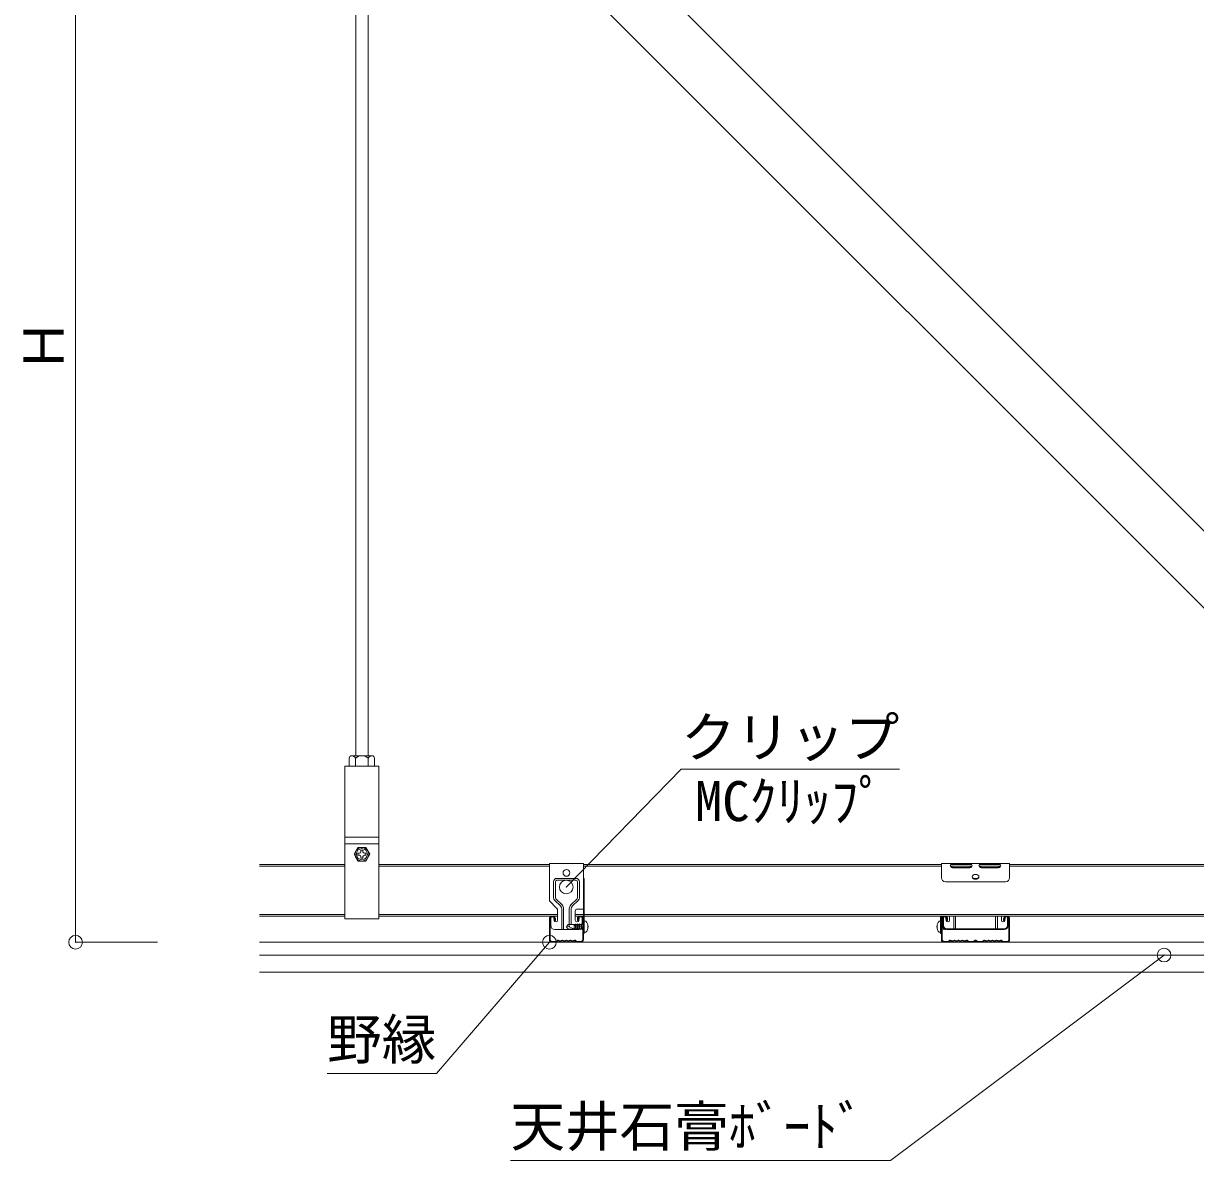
# Model space of a CAD drawing. Units: millimetres, scale not verified. Extents: x -1948 to 1948, y -1375 to 1375.
# Drawn here: x 663.5 to 1093.3, y 541.4 to 958.2 of the extents above; entities that cross this region are included whole.
import ezdxf
from ezdxf.enums import TextEntityAlignment as Align

# ---------------------------------------------------------------- set-up
doc = ezdxf.new("R2010")
doc.units = ezdxf.units.MM
doc.header["$LTSCALE"] = 10
doc.header["$PDMODE"] = 32
doc.header["$PDSIZE"] = 5
for name, color, linetype, lineweight in [('1-2_吊ボルト', 7, 'Continuous', 18), ('1-3_ハンガ・ナット', 4, 'Continuous', 18), ('1-4_野縁受け', 7, 'Continuous', 18), ('1-5_クリップ', 4, 'Continuous', 18), ('1-6_野縁', 6, 'Continuous', 18), ('1-7_石膏ボード', 5, 'Continuous', 18), ('1-8_文字', 4, 'Continuous', 18), ('1-B_ﾌﾞﾚｰｽ材', 7, 'Continuous', 18), ('1-C_ねじ', 4, 'Continuous', 18)]:
    doc.layers.add(name, color=color, linetype=linetype, lineweight=lineweight)
doc.styles.add('ＭＳ ゴシック', font='')
doc.styles.get('ＭＳ ゴシック').set_extended_font_data('MS Gothic')

msp = doc.modelspace()

# ---------------------------------------------------------------- linework, layer by layer
at = {"layer": '1-2_吊ボルト', "color": 4}
for p, q in [((785.34, 1044.22), (785.34, 689.82)), ((789.84, 1044.22), (789.84, 689.82))]:
    msp.add_line(p, q, dxfattribs=at)
at = {"layer": '1-3_ハンガ・ナット'}
for p, q in [((782.98, 688.97), (782.98, 685.97)), ((791.36, 689.82), (783.83, 689.82)), ((785.29, 688.97), (785.29, 685.97)), ((789.9, 688.97), (789.9, 685.97)), ((792.21, 688.97), (792.21, 685.97)), ((793.84, 685.97), (781.34, 685.97)), ((781.34, 685.97), (781.34, 629.97)), ((793.84, 685.97), (793.84, 629.97)), ((793.84, 659.97), (781.34, 659.97)), ((793.84, 657.47), (781.34, 657.47)), ((786.15, 656.22), (784.71, 653.72)), ((786.15, 651.22), (784.71, 653.72)), ((786.09, 653.32), (786.09, 654.12)), ((786.69, 654.12), (786.09, 654.12)), ((786.69, 653.32), (786.09, 653.32)), ((789.04, 656.22), (786.15, 656.22)), ((787.19, 655.22), (787.99, 655.22)), ((787.19, 654.62), (787.19, 655.22)), ((787.99, 654.62), (787.99, 655.22)), ((788.49, 654.12), (789.09, 654.12)), ((788.49, 653.32), (789.09, 653.32)), ((789.04, 656.22), (790.48, 653.72)), ((789.04, 651.22), (790.48, 653.72)), ((789.09, 653.32), (789.09, 654.12)), ((786.15, 651.22), (789.04, 651.22)), ((787.19, 652.82), (787.19, 652.22)), ((787.19, 652.22), (787.99, 652.22)), ((787.99, 652.82), (787.99, 652.22)), ((793.84, 629.97), (781.34, 629.97))]:
    msp.add_line(p, q, dxfattribs=at)
for radius in [2.5, 2.03]:
    msp.add_circle((787.59, 653.72), radius, dxfattribs=at)
for centre, radius, start, end in [((783.83, 688.97), 0.85, 90, 180), ((783.6, 687.76), 2.07, 35.699, 83.8654), ((787.59, 686.24), 3.58, 49.7583, 130.2417), ((791.58, 687.76), 2.07, 96.1346, 144.301), ((791.36, 688.97), 0.85, 0, 90), ((786.69, 654.62), 0.5, 270, 0), ((786.69, 652.82), 0.5, 0, 90), ((788.49, 654.62), 0.5, 180, 270), ((788.49, 652.82), 0.5, 90, 180)]:
    msp.add_arc(centre, radius, start, end, dxfattribs=at)
at = {"layer": '1-4_野縁受け', "color": 4}
for p, q in [((781.34, 649.97), (750.09, 649.97)), ((781.34, 649.37), (750.09, 649.37)), ((856.34, 649.97), (793.84, 649.97)), ((856.34, 649.37), (793.84, 649.37)), ((1000.09, 649.97), (868.84, 649.97)), ((1000.09, 649.37), (868.84, 649.37)), ((1011.21, 649.37), (1003.48, 649.37)), ((1011.2, 649.97), (1003.49, 649.97)), ((1021.71, 649.37), (1013.98, 649.37)), ((1013.99, 649.97), (1021.7, 649.97)), ((1156.34, 649.97), (1025.09, 649.97)), ((1156.34, 649.37), (1025.09, 649.37)), ((750.09, 631.57), (781.34, 631.57)), ((750.09, 630.97), (781.34, 630.97)), ((793.84, 631.57), (859.34, 631.57)), ((793.84, 630.97), (859.34, 630.97)), ((865.84, 631.57), (868.84, 631.57)), ((865.84, 630.97), (868.84, 630.97)), ((869.14, 631.57), (1144.54, 631.57)), ((869.14, 630.97), (1144.54, 630.97))]:
    msp.add_line(p, q, dxfattribs=at)
at = {"layer": '1-4_野縁受け', "color": 134}
msp.add_line((1003.49, 649.97), (1011.2, 649.97), dxfattribs=at)
at = {"layer": '1-5_クリップ'}
for p, q in [((856.34, 650.27), (858.09, 650.27)), ((856.34, 636.62), (856.34, 650.27)), ((856.34, 650.27), (868.84, 650.27)), ((867.09, 650.27), (868.84, 650.27)), ((868.84, 638.29), (868.84, 650.27)), ((1001.84, 650.27), (1000.09, 650.27)), ((1025.09, 650.27), (1000.09, 650.27)), ((1000.09, 645.09), (1000.09, 650.27)), ((1011.2, 649.97), (1003.49, 649.97)), ((1021.7, 649.97), (1013.99, 649.97)), ((1025.09, 650.27), (1023.34, 650.27)), ((1025.09, 645.09), (1025.09, 650.27)), ((866.09, 644.87), (859.09, 644.87)), ((869.14, 644.87), (868.84, 644.87)), ((869.14, 644.87), (868.84, 644.87)), ((869.14, 644.87), (868.84, 644.87)), ((868.84, 644.67), (868.84, 624.62)), ((869.14, 644.87), (869.14, 624.62)), ((1004.59, 648.89), (1010.09, 648.89)), ((1010.09, 648.68), (1004.59, 648.68)), ((1020.59, 648.89), (1015.09, 648.89)), ((1015.09, 648.68), (1020.59, 648.68)), ((857.84, 643.62), (857.84, 637.76)), ((858.54, 637.76), (858.54, 643.62)), ((866.09, 644.17), (859.09, 644.17)), ((866.64, 637.76), (866.64, 643.62)), ((867.34, 643.62), (867.34, 637.76)), ((1001.59, 643.59), (1023.59, 643.59)), ((859.12, 633.84), (856.34, 636.62)), ((860.48, 634.61), (858.21, 636.87)), ((860.97, 635.1), (858.71, 637.37)), ((864.22, 635.1), (866.48, 637.37)), ((864.71, 634.61), (866.98, 636.87)), ((859.34, 633.31), (859.34, 629.62)), ((860.84, 633.72), (860.84, 626.07)), ((861.54, 633.72), (861.54, 626.07)), ((863.64, 627.97), (863.64, 633.72)), ((864.34, 627.97), (864.34, 633.72)), ((865.84, 632.87), (865.84, 629.62)), ((866.59, 633.62), (868.84, 633.62)), ((856.84, 627.57), (856.84, 630.87)), ((859.34, 629.62), (859.34, 629.49)), ((865.84, 629.62), (865.84, 629.49)), ((868.34, 627.97), (868.34, 630.87)), ((999.79, 630.97), (999.79, 624.62)), ((1000.09, 630.97), (1000.09, 624.62)), ((1000.59, 627.57), (1000.59, 630.87)), ((1000.89, 627.57), (1000.89, 630.87)), ((1003.09, 630.97), (1003.09, 629.62)), ((1003.09, 629.62), (1003.09, 629.49)), ((1004.59, 626.37), (1004.59, 630.97)), ((1005.29, 626.37), (1005.29, 630.97)), ((1019.89, 630.97), (1019.89, 626.37)), ((1020.59, 630.97), (1020.59, 626.37)), ((1022.09, 630.97), (1022.09, 629.62)), ((1022.09, 629.62), (1022.09, 629.49)), ((1024.29, 627.57), (1024.29, 630.87)), ((1024.59, 627.57), (1024.59, 630.87)), ((866.84, 626.07), (858.34, 626.07)), ((863.64, 626.07), (863.64, 626.27)), ((864.34, 626.07), (864.34, 626.27)), ((868.84, 624.62), (869.14, 624.62)), ((1000.09, 624.62), (999.79, 624.62)), ((1002.09, 626.37), (1023.09, 626.37)), ((1002.09, 626.07), (1023.09, 626.07))]:
    msp.add_line(p, q, dxfattribs=at)
for points in [[(858.1, 629.39), (857.84, 630.87), (856.84, 630.87)], [(867.08, 629.39), (867.35, 630.87), (868.34, 630.87)], [(1001.85, 629.39), (1001.59, 630.87), (1000.59, 630.87)], [(1023.33, 629.39), (1023.6, 630.87), (1024.59, 630.87)]]:
    msp.add_lwpolyline(points, dxfattribs=at)
msp.add_circle((862.59, 646.87), 1.25, dxfattribs=at)
for centre, radius, start, end in [((859.09, 643.62), 1.25, 90, 180), ((866.09, 643.62), 1.25, 0, 90), ((1001.59, 645.09), 1.5, 180, 270), ((1023.59, 645.09), 1.5, 270, 0), ((859.09, 643.62), 0.55, 90, 180), ((866.09, 643.62), 0.55, 0, 90), ((857.09, 636.93), 0.75, 180, 225), ((859.09, 637.76), 1.25, 180, 225), ((859.09, 637.76), 0.55, 180, 225), ((866.09, 637.76), 0.55, 315, 0), ((866.09, 637.76), 1.25, 315, 0), ((858.59, 633.31), 0.75, 0, 45), ((859.59, 633.72), 1.25, 0, 45), ((859.59, 633.72), 1.95, 0, 45), ((865.59, 633.72), 1.95, 135, 180), ((865.59, 633.72), 1.25, 135, 180), ((866.59, 632.87), 0.75, 90, 180), ((858.34, 627.57), 1.5, 180, 270), ((858.72, 629.49), 0.625, 190, 0), ((866.47, 629.49), 0.625, 180, 350), ((1002.09, 627.57), 1.5, 180, 270), ((1002.09, 627.57), 1.2, 180, 270), ((1002.47, 629.49), 0.625, 190, 0), ((1022.72, 629.49), 0.625, 180, 350), ((1023.09, 627.57), 1.5, 270, 0), ((1023.09, 627.57), 1.2, 270, 0), ((866.84, 627.57), 1.5, 270, 294.6193)]:
    msp.add_arc(centre, radius, start, end, dxfattribs=at)
for centre, start_param, end_param in [((1004.59, 649.56), 2.19223, 4.712389), ((1004.59, 649.76), 3.257997, 4.712389), ((1010.09, 649.56), 4.712389, 7.232548), ((1010.09, 649.76), 4.712389, 6.166781), ((1015.09, 649.56), 2.19223, 4.712389), ((1015.09, 649.76), 3.257997, 4.712389), ((1020.59, 649.56), 4.712389, 7.232548), ((1020.59, 649.76), 4.712389, 6.166781), ((1012.59, 645.63), 3.257997, 6.166781)]:
    msp.add_ellipse(centre, major_axis=(1.25, 0), ratio=0.7, start_param=start_param, end_param=end_param, dxfattribs=at)
msp.add_ellipse((1012.59, 645.43), major_axis=(1.25, 0), ratio=0.7, dxfattribs=at)
at = {"layer": '1-6_野縁'}
for p, q in [((856.34, 622.47), (856.34, 629.97)), ((856.59, 622.47), (856.59, 629.97)), ((857.59, 630.97), (857.34, 630.97)), ((857.59, 630.72), (857.34, 630.72)), ((858.34, 629.97), (858.34, 629.47)), ((858.34, 629.47), (858.59, 629.47)), ((858.59, 629.97), (858.59, 629.47)), ((866.59, 629.97), (866.59, 629.47)), ((866.59, 629.47), (866.84, 629.47)), ((866.84, 629.97), (866.84, 629.47)), ((867.84, 630.97), (867.59, 630.97)), ((867.84, 630.72), (867.59, 630.72)), ((868.59, 622.47), (868.59, 629.97)), ((868.84, 622.47), (868.84, 629.97)), ((1000.09, 622.47), (1000.09, 629.97)), ((1000.34, 622.47), (1000.34, 629.97)), ((1001.34, 630.97), (1001.09, 630.97)), ((1001.34, 630.72), (1001.09, 630.72)), ((1002.09, 629.97), (1002.09, 629.47)), ((1002.09, 629.47), (1002.34, 629.47)), ((1002.34, 629.97), (1002.34, 629.47)), ((1022.84, 629.97), (1022.84, 629.47)), ((1022.84, 629.47), (1023.09, 629.47)), ((1023.09, 629.97), (1023.09, 629.47)), ((1024.09, 630.97), (1023.84, 630.97)), ((1024.09, 630.72), (1023.84, 630.72)), ((1024.84, 622.47), (1024.84, 629.97)), ((1025.09, 622.47), (1025.09, 629.97)), ((857.34, 621.72), (858.77, 621.72)), ((858.77, 621.47), (857.34, 621.47)), ((859.46, 622.18), (858.77, 621.72)), ((858.91, 621.51), (859.59, 621.97)), ((860.27, 621.75), (859.59, 621.97)), ((859.67, 622.21), (860.34, 621.98)), ((861.02, 622.21), (860.34, 621.98)), ((860.42, 621.75), (861.09, 621.97)), ((861.77, 621.75), (861.09, 621.97)), ((861.17, 622.21), (861.84, 621.98)), ((862.52, 622.21), (861.84, 621.98)), ((861.92, 621.75), (862.59, 621.97)), ((863.27, 621.75), (862.59, 621.97)), ((862.67, 622.21), (863.34, 621.98)), ((864.02, 622.21), (863.34, 621.98)), ((863.42, 621.75), (864.09, 621.97)), ((864.77, 621.75), (864.09, 621.97)), ((864.17, 622.21), (864.84, 621.98)), ((865.52, 622.21), (864.84, 621.98)), ((864.92, 621.75), (865.59, 621.97)), ((866.28, 621.51), (865.59, 621.97)), ((865.73, 622.18), (866.42, 621.72)), ((866.42, 621.72), (867.84, 621.72)), ((866.42, 621.72), (867.84, 621.72)), ((866.42, 621.47), (867.84, 621.47)), ((1001.09, 621.72), (1002.52, 621.72)), ((1002.52, 621.47), (1001.09, 621.47)), ((1003.21, 622.18), (1002.52, 621.72)), ((1002.66, 621.51), (1003.34, 621.97)), ((1004.02, 621.75), (1003.34, 621.97)), ((1003.42, 622.21), (1004.09, 621.98)), ((1004.77, 622.21), (1004.09, 621.98)), ((1004.17, 621.75), (1004.84, 621.97)), ((1005.52, 621.75), (1004.84, 621.97)), ((1004.92, 622.21), (1005.59, 621.98)), ((1006.27, 622.21), (1005.59, 621.98)), ((1005.67, 621.75), (1006.34, 621.97)), ((1007.02, 621.75), (1006.34, 621.97)), ((1006.42, 622.21), (1007.09, 621.98)), ((1007.77, 622.21), (1007.09, 621.98)), ((1007.17, 621.75), (1007.84, 621.97)), ((1008.52, 621.75), (1007.84, 621.97)), ((1007.92, 622.21), (1008.59, 621.98)), ((1009.27, 622.21), (1008.59, 621.98)), ((1008.67, 621.75), (1009.34, 621.97)), ((1010.03, 621.51), (1009.34, 621.97)), ((1009.48, 622.18), (1010.17, 621.72)), ((1010.17, 621.72), (1011.59, 621.72)), ((1010.17, 621.72), (1011.77, 621.72)), ((1010.17, 621.47), (1011.77, 621.47)), ((1012.46, 622.18), (1011.77, 621.72)), ((1011.91, 621.51), (1012.59, 621.97)), ((1013.28, 621.51), (1012.59, 621.97)), ((1015.02, 621.47), (1013.42, 621.47)), ((1015.71, 622.18), (1015.02, 621.72)), ((1015.16, 621.51), (1015.84, 621.97)), ((1016.52, 621.75), (1015.84, 621.97)), ((1015.92, 622.21), (1016.59, 621.98)), ((1017.27, 622.21), (1016.59, 621.98)), ((1016.67, 621.75), (1017.34, 621.97)), ((1018.02, 621.75), (1017.34, 621.97)), ((1017.42, 622.21), (1018.09, 621.98)), ((1018.77, 622.21), (1018.09, 621.98)), ((1018.17, 621.75), (1018.84, 621.97)), ((1019.52, 621.75), (1018.84, 621.97)), ((1018.92, 622.21), (1019.59, 621.98)), ((1020.27, 622.21), (1019.59, 621.98)), ((1019.67, 621.75), (1020.34, 621.97)), ((1021.02, 621.75), (1020.34, 621.97)), ((1020.42, 622.21), (1021.09, 621.98)), ((1021.77, 622.21), (1021.09, 621.98)), ((1021.17, 621.75), (1021.84, 621.97)), ((1022.53, 621.51), (1021.84, 621.97)), ((1021.98, 622.18), (1022.67, 621.72)), ((1022.67, 621.72), (1024.09, 621.72)), ((1022.67, 621.72), (1024.09, 621.72)), ((1022.67, 621.47), (1024.09, 621.47))]:
    msp.add_line(p, q, dxfattribs=at)
msp.add_lwpolyline([(1012.73, 622.18), (1013.42, 621.72), (1015.02, 621.72)], dxfattribs=at)
for centre, radius, start, end in [((857.34, 629.97), 1, 90, 180), ((857.34, 629.97), 0.75, 90, 180), ((857.59, 629.97), 1, 0, 90), ((857.59, 629.97), 0.75, 0, 90), ((867.59, 629.97), 1, 90, 180), ((867.59, 629.97), 0.75, 90, 180), ((867.84, 629.97), 1, 0, 90), ((867.84, 629.97), 0.75, 0, 90), ((1001.09, 629.97), 1, 90, 180), ((1001.09, 629.97), 0.75, 90, 180), ((1001.34, 629.97), 1, 0, 90), ((1001.34, 629.97), 0.75, 0, 90), ((1023.84, 629.97), 1, 90, 180), ((1023.84, 629.97), 0.75, 90, 180), ((1024.09, 629.97), 1, 0, 90), ((1024.09, 629.97), 0.75, 0, 90), ((857.34, 622.47), 1, 180, 270), ((857.34, 622.47), 0.75, 180, 270), ((858.77, 621.72), 0.25, 270, 303.6901), ((859.59, 621.97), 0.25, 71.565, 123.6901), ((860.34, 621.98), 0.25, 251.5651, 288.435), ((861.09, 621.97), 0.25, 71.565, 108.435), ((861.84, 621.98), 0.25, 251.5651, 288.435), ((862.59, 621.97), 0.25, 71.565, 108.435), ((863.34, 621.98), 0.25, 251.5651, 288.435), ((864.09, 621.97), 0.25, 71.565, 108.435), ((864.84, 621.98), 0.25, 251.5651, 288.435), ((865.59, 621.97), 0.25, 56.3099, 108.435), ((866.42, 621.72), 0.25, 236.3099, 270), ((867.84, 622.47), 1, 270, 0), ((867.84, 622.47), 0.75, 270, 0), ((1001.09, 622.47), 1, 180, 270), ((1001.09, 622.47), 0.75, 180, 270), ((1002.52, 621.72), 0.25, 270, 303.6901), ((1003.34, 621.97), 0.25, 71.565, 123.6901), ((1004.09, 621.98), 0.25, 251.5651, 288.435), ((1004.84, 621.97), 0.25, 71.565, 108.435), ((1005.59, 621.98), 0.25, 251.5651, 288.435), ((1006.34, 621.97), 0.25, 71.565, 108.435), ((1007.09, 621.98), 0.25, 251.5651, 288.435), ((1007.84, 621.97), 0.25, 71.565, 108.435), ((1008.59, 621.98), 0.25, 251.5651, 288.435), ((1009.34, 621.97), 0.25, 56.3099, 108.435), ((1010.17, 621.72), 0.25, 236.3099, 270), ((1011.77, 621.72), 0.25, 270, 303.6901), ((1012.59, 621.97), 0.25, 71.565, 123.6901), ((1012.59, 621.97), 0.25, 56.3099, 108.435), ((1013.42, 621.72), 0.25, 236.3099, 270), ((1015.02, 621.72), 0.25, 270, 303.6901), ((1015.84, 621.97), 0.25, 71.565, 123.6901), ((1016.59, 621.98), 0.25, 251.5651, 288.435), ((1017.34, 621.97), 0.25, 71.565, 108.435), ((1018.09, 621.98), 0.25, 251.5651, 288.435), ((1018.84, 621.97), 0.25, 71.565, 108.435), ((1019.59, 621.98), 0.25, 251.5651, 288.435), ((1020.34, 621.97), 0.25, 71.565, 108.435), ((1021.09, 621.98), 0.25, 251.5651, 288.435), ((1021.84, 621.97), 0.25, 56.3099, 108.435), ((1022.67, 621.72), 0.25, 236.3099, 270), ((1024.09, 622.47), 1, 270, 0), ((1024.09, 622.47), 0.75, 270, 0)]:
    msp.add_arc(centre, radius, start, end, dxfattribs=at)
at = {"layer": '1-7_石膏ボード', "color": 3}
for p, q in [((750.09, 621.47), (1725.09, 621.47)), ((750.09, 616.72), (1725.09, 616.72)), ((750.09, 610.47), (1725.09, 610.47))]:
    msp.add_line(p, q, dxfattribs=at)
at = {"layer": '1-8_文字'}
for p, q in [((682.59, 1070.07), (682.59, 621.47)), ((862.53, 641.69), (904.65, 684.89)), ((904.65, 684.89), (984.65, 684.89)), ((682.59, 621.47), (712.59, 621.47)), ((814.94, 573.33), (856.34, 621.47)), ((981.44, 541.43), (1081.72, 616.72)), ((774.87, 573.33), (814.94, 573.33)), ((842.1, 541.43), (981.44, 541.43))]:
    msp.add_line(p, q, dxfattribs=at)
for p in [(862.53, 641.69), (682.59, 621.47), (856.34, 621.47), (1081.72, 616.72)]:
    msp.add_point(p, dxfattribs=at)
at = {"layer": '1-B_ﾌﾞﾚｰｽ材', "color": 5}
for p, q in [((814.25, 1054.23), (1218.51, 649.97)), ((800.11, 1040.09), (1190.23, 649.97))]:
    msp.add_line(p, q, dxfattribs=at)
at = {"layer": '1-C_ねじ'}
for p, q in [((862.64, 627.12), (863.24, 627.97)), ((865.74, 627.97), (863.24, 627.97)), ((865.39, 627.97), (865.39, 626.07)), ((866.09, 626.07), (865.92, 628.17)), ((866.44, 627.97), (865.96, 627.97)), ((866.79, 626.07), (866.62, 628.17)), ((867.14, 627.97), (866.66, 627.97)), ((867.49, 626.07), (867.32, 628.17)), ((867.84, 627.97), (867.36, 627.97)), ((868.19, 626.07), (868.02, 628.17)), ((868.54, 627.97), (868.06, 627.97)), ((868.54, 627.97), (868.59, 628.03)), ((868.59, 627.7), (868.54, 627.97)), ((869.14, 629.12), (869.14, 625.12)), ((869.64, 629.12), (869.14, 629.12)), ((870.39, 627.49), (870.39, 626.74)), ((870.52, 627.49), (870.39, 627.49)), ((998.42, 627.49), (998.54, 627.49)), ((998.54, 626.74), (998.54, 627.49)), ((999.29, 629.12), (999.79, 629.12)), ((999.79, 625.12), (999.79, 629.12)), ((1000.34, 627.97), (1000.57, 627.97)), ((1000.59, 628), (1000.57, 627.97)), ((1000.57, 627.97), (1000.59, 627.83)), ((862.64, 627.12), (863.24, 626.27)), ((865.39, 626.27), (862.87, 627.45)), ((865.39, 626.27), (863.24, 626.27)), ((865.57, 626.27), (865.39, 627.22)), ((865.39, 626.07), (865.39, 626.9)), ((866.06, 626.27), (865.57, 626.27)), ((866.27, 626.27), (866.09, 626.07)), ((866.76, 626.27), (866.27, 626.27)), ((867.46, 626.27), (866.97, 626.27)), ((868.16, 626.27), (867.67, 626.27)), ((868.59, 626.27), (868.37, 626.27)), ((869.64, 625.12), (869.14, 625.12)), ((870.52, 626.74), (870.39, 626.74)), ((998.42, 626.74), (998.54, 626.74)), ((999.29, 625.12), (999.79, 625.12)), ((1000.39, 626.27), (1000.88, 626.27)), ((1000.77, 626.86), (1000.92, 626.07)), ((1000.87, 626.71), (1000.92, 626.07)), ((1001.09, 626.27), (1000.92, 626.07)), ((1001.05, 626.49), (1001.09, 626.27)), ((1001.09, 626.27), (1001.35, 626.27)), ((1001.6, 626.15), (1001.62, 626.07)), ((1001.61, 626.15), (1001.62, 626.07)), ((1001.67, 626.13), (1001.62, 626.07))]:
    msp.add_line(p, q, dxfattribs=at)
for points in [[(866.09, 626.07), (865.74, 627.97), (865.92, 628.17)], [(866.09, 626.07), (866.27, 626.27), (865.92, 628.17)], [(866.79, 626.07), (866.44, 627.97), (866.62, 628.17)], [(866.79, 626.07), (866.97, 626.27), (866.62, 628.17)], [(867.49, 626.07), (867.14, 627.97), (867.32, 628.17)], [(867.49, 626.07), (867.67, 626.27), (867.32, 628.17)], [(868.19, 626.07), (867.84, 627.97), (868.02, 628.17)], [(868.19, 626.07), (868.37, 626.27), (868.02, 628.17)], [(865.57, 626.27), (865.39, 626.07), (865.57, 626.27)], [(1000.34, 626.54), (1000.39, 626.27), (1000.34, 626.21)]]:
    msp.add_lwpolyline(points, dxfattribs=at)
for centre, radius, start, end in [((862.64, 627.12), 1.04, 357.1862, 55), ((867.87, 627.12), 2.67, 311.5445, 48.4555), ((1001.07, 627.12), 2.67, 131.5445, 228.4555)]:
    msp.add_arc(centre, radius, start, end, dxfattribs=at)

# ---------------------------------------------------------------- texts
at = {"layer": '1-8_文字', "style": 'ＭＳ ゴシック'}
msp.add_text('Ｈ', height=14.66, rotation=90, dxfattribs=at).set_placement((682.59, 830.07), align=Align.BOTTOM_LEFT)
for s, p in [('クリップ', (904.65, 684.89)), ('MCｸﾘｯﾌﾟ', (909.73, 661.44)), ('野縁', (774.87, 574.12)), ('天井石膏ﾎﾞｰﾄﾞ', (842.1, 542.27))]:
    msp.add_text(s, height=14.66, dxfattribs=at).set_placement(p, align=Align.BOTTOM_LEFT)

doc.saveas('drawing.dxf')
